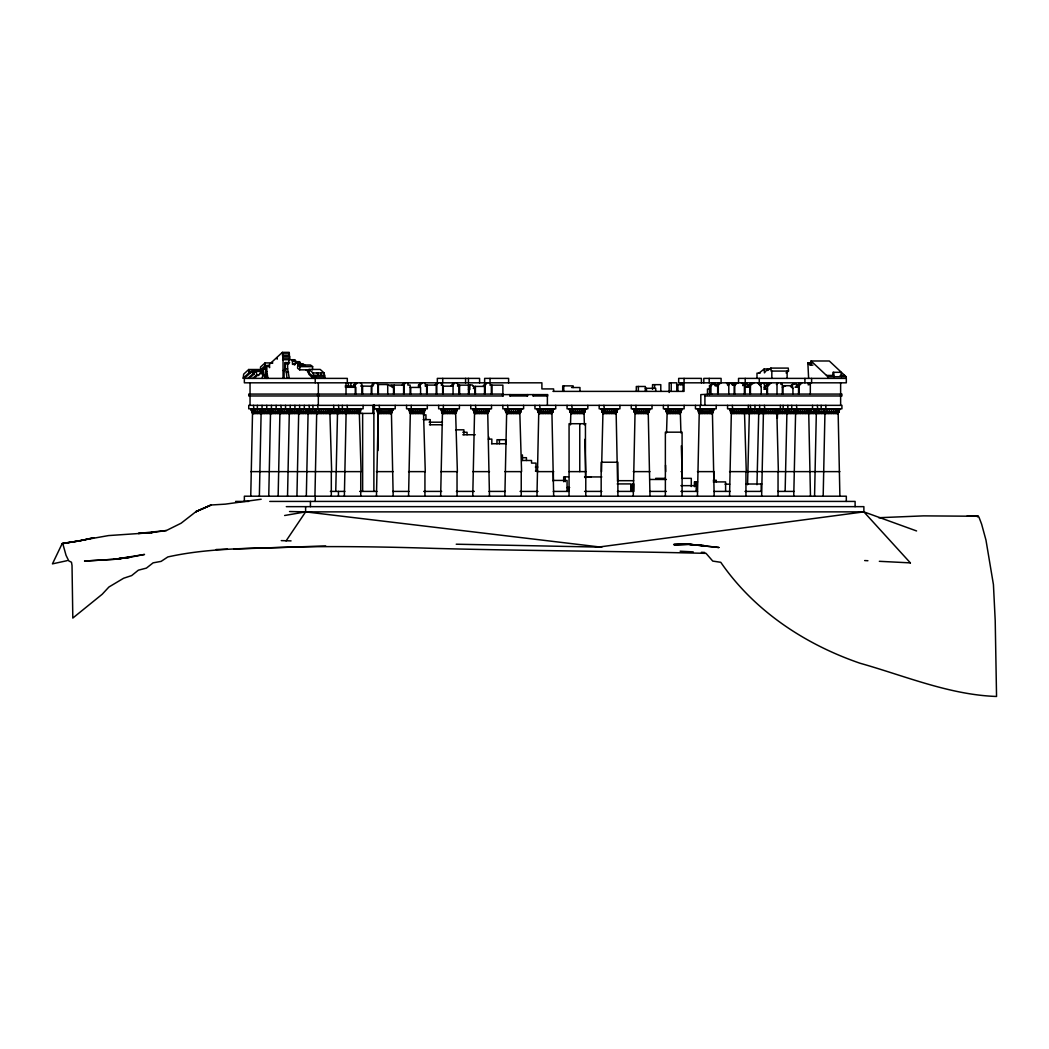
<?xml version="1.0" encoding="UTF-8"?>
<svg xmlns="http://www.w3.org/2000/svg" width="1049" height="1049" viewBox="0 0 1049 1049"><rect width="100%" height="100%" fill="white"/><g stroke="black" fill="none" stroke-linecap="round" stroke-linejoin="round"><path stroke-width="1.5" d="M259.273 413.529L259.313 408.822L261.109 413.529L259.365 496.203M267.915 408.822L267.875 413.529M277.316 408.822L277.277 413.529M286.705 408.822L286.665 413.529M296.093 408.822L296.054 413.529M305.495 408.822L305.456 413.529M314.844 413.529L314.936 408.822M334.919 408.822L334.88 413.529M344.269 413.529L344.308 408.822L346.104 413.529L344.36 496.203M746.744 408.822L746.704 413.529M323.446 413.529L323.485 408.822M352.87 413.529L352.91 408.822M384.97 413.529L385.022 408.822M417.069 413.529L417.122 408.822M449.182 413.529L449.221 408.822M481.281 413.529L481.321 408.822M513.381 413.529L513.42 408.822M545.48 413.529L545.519 408.822M577.593 413.529L577.632 408.822M609.692 413.529L609.731 408.822M641.791 413.529L641.831 408.822M673.891 413.529L673.93 408.822M705.977 413.529L706.016 408.822M738.076 413.529L738.116 408.822M756.093 413.529L756.132 408.822M770.176 413.529L770.215 408.822M784.272 413.529L784.311 408.822M793.66 413.529L793.752 408.822M802.275 413.529L802.315 408.822M813.696 413.529L813.736 408.822M823.085 413.529L823.124 408.822L824.934 413.529L823.177 496.203M831.7 413.529L831.739 408.822M250.75 496.203L252.507 413.529L250.763 408.822M268.754 496.203L270.498 413.529L268.754 408.822M278.142 496.203L279.899 413.529L278.155 408.822M287.531 496.203L289.288 413.529L287.544 408.822M296.933 496.203L298.677 413.529L296.933 408.822M306.321 496.203L308.078 413.529L306.334 408.822M335.746 491.286L337.503 413.529L335.759 408.822M376.46 496.203L378.204 413.529L376.46 408.822M408.559 496.203L410.303 413.529L408.559 408.822M440.659 496.203L442.429 413.529L440.685 408.822M472.758 496.203L474.528 413.529L472.784 408.822M504.857 496.203L506.628 413.529L505.736 412.218L520.737 412.218L521.589 408.822M536.957 496.203L538.727 413.529L536.983 408.822M570.486 424.832L570.826 413.529L569.082 408.822M601.182 408.822L602.926 413.529L601.51 471.63M633.268 496.203L635.025 413.529L633.281 408.822M665.564 465.179L665.709 471.63M666.535 432.896L667.125 413.529L665.381 408.822M697.454 496.203L699.224 413.529L697.48 408.822M729.553 496.203L731.323 413.529L729.553 408.822M761.653 496.203L763.397 413.529L761.653 408.822M777.361 418.367L777.506 413.529L776.627 412.218L777.361 408.822M785.137 491.286L786.894 413.529L785.15 408.822M795.614 412.218L793.752 496.203M312.471 369.851L312.641 366.626L310.491 365L297.732 365L297.575 368.238L299.712 369.851L309.403 369.851M299.712 369.851L299.883 366.626L297.732 365M833.667 372.316L834.125 376.709L832.762 375.424L832.958 372.316L841.036 372.316L841.495 376.709M846.084 378.387L846.084 376.709L829.287 360.987L811.074 360.987L810.995 365.118M270.078 409.438L269.593 413.529M279.467 409.438L278.982 413.529M318.24 372.946L318.017 375.28L317.309 372.946M320.981 375.28L321.217 372.946M265.082 378.387L265.489 374.336L266.538 378.387M282.942 356.463L282.666 359.702L294.992 359.728L295.923 361.236L292.474 361.236L291.543 359.728M289.472 359.702L289.747 356.463L282.666 356.463L282.522 353.054M260.978 413.529L260.585 408.822M288.37 413.529L287.872 408.822M297.772 413.529L297.273 408.822M307.16 413.529L307.409 412.218M316.549 413.529L316.155 408.822M325.164 413.529L325.649 408.822M336.585 413.529L335.982 408.822L337.765 413.529M345.973 413.529L346.222 412.218L346.917 413.529L345.58 408.822M354.588 413.529L355.073 408.822M386.688 413.529L387.173 408.822M418.787 413.529L419.272 408.822M450.886 413.529L451.372 408.822M482.986 413.529L483.471 408.822M515.085 413.529L515.57 408.822M547.185 413.529L547.67 408.822M579.297 413.529L579.795 408.822M611.397 413.529L611.895 408.822M643.496 413.529L643.994 408.822M675.595 413.529L676.094 408.822M707.682 413.529L708.167 408.822M739.781 413.529L740.266 408.822M748.409 413.529L747.911 409.438M757.798 413.529L757.312 408.822M771.88 413.529L772.366 408.822M778.371 471.63L776.837 412.218M785.976 413.529L785.478 408.822M803.98 413.529L804.465 408.822M815.401 413.529L814.811 408.822M824.789 413.529L824.396 408.822M833.404 413.529L833.889 408.822M261.424 371.7L260.952 373.864L260.349 372.697L258.657 375.516L256.743 374.703L252.757 378.387M324.823 378.387L324.115 372.946L320.181 369.432L309.062 369.432L308.367 372.605L313.703 376.827L324.823 376.827M262.198 378.387L262.827 374.65M263.535 372.985L263.338 373.785L262.42 372.985L262.42 374.65L264.073 374.65M487.693 412.218L488.467 408.822M809.461 408.822L807.927 413.529M456.223 412.218L457.167 408.822L455.463 413.529M457.076 409.438L455.384 413.529M489.175 409.438L487.483 413.529M552.626 412.218L551.761 413.529L553.452 408.822M585.473 409.438L583.873 413.529L585.473 408.822M617.573 409.438L615.973 413.529L617.573 408.822M649.764 408.822L648.072 413.529M810.156 409.438L808.556 413.529L810.248 408.822M839.58 409.438L837.902 413.529M331.432 409.438L329.727 413.529M359.925 412.218L359.073 413.529L360.751 408.822M488.401 412.218L487.562 413.529L489.254 408.822M552.6 412.218L553.466 409.438M649.764 409.438L647.994 413.529M681.771 409.438L680.172 413.529M778.148 409.438L776.457 413.529L778.056 408.822M335.746 471.63L361.079 471.63L359.348 413.529L361.092 408.822M393.178 496.203L391.447 413.529L393.191 408.822M424.412 412.218L425.291 408.822M440.659 471.63L457.377 471.63L455.646 413.529L457.403 408.822M553.675 496.203L551.944 413.529L553.702 408.822M584.398 424.832L584.057 413.529L585.801 408.822M617.559 481.465L616.156 413.529L617.9 408.822M649.987 496.203L648.256 413.529L650 408.822M680.932 432.896L680.355 413.529L682.099 408.822M714.172 496.203L712.441 413.529L714.185 408.822M746.285 408.822L744.541 413.529L746.272 471.63L729.553 471.63M810.484 408.822L808.74 413.529L810.471 496.203M839.895 496.203L838.164 413.529L839.908 408.822M326.737 413.529L327.642 408.822M356.162 413.529L357.066 408.822M388.261 413.529L389.166 408.822M420.361 413.529L421.265 408.822M452.46 413.529L453.378 408.822M484.559 413.529L485.477 408.822M516.659 413.529L517.577 408.822M548.758 413.529L549.676 408.822M580.884 413.529L581.789 408.822M612.983 413.529L613.888 408.822M645.083 413.529L645.987 408.822M677.182 413.529L678.087 408.822M709.268 413.529L710.173 408.822M741.368 413.529L742.272 408.822M773.467 413.529L774.372 408.822M805.566 413.529L806.471 408.822M834.991 413.529L835.896 408.822M328.088 413.529L329.347 408.822M357.512 413.529L358.771 408.822M389.612 413.529L390.871 408.822M421.711 413.529L422.97 408.822M453.811 413.529L455.069 408.822M485.91 413.529L487.169 408.822M518.009 413.529L519.268 408.822M550.109 413.529L551.368 408.822M582.234 413.529L583.493 408.822M614.334 413.529L615.593 408.822M646.433 413.529L647.692 408.822M678.533 413.529L679.791 408.822M710.606 413.529L711.865 408.822M742.705 413.529L743.977 408.822M774.805 413.529L776.076 408.822M806.904 413.529L808.176 408.822M836.328 413.529L837.6 408.822M373.064 382.819L371.294 386.242L371.241 394.083M374.506 382.819L372.736 386.242L360.633 386.045M390.477 413.529L391.225 412.218M454.676 413.529L455.45 412.218M551.748 412.218L550.974 413.529L552.666 408.822M615.199 413.529L615.947 412.218M711.484 413.529L712.245 412.218M775.683 413.529L776.43 412.218M298.493 362.443L298.939 361.682M329.111 413.529L330.645 408.822M358.535 413.529L360.069 408.822M390.634 413.529L392.169 408.822M422.734 413.529L424.268 408.822M454.833 413.529L456.367 408.822M486.933 413.529L487.719 412.218M519.032 413.529L520.566 408.822M583.244 413.529L584.778 408.822M615.343 413.529L616.878 408.822M647.443 413.529L648.977 408.822M679.555 413.529L681.076 408.822M711.628 413.529L713.163 408.822M743.728 413.529L745.262 408.822M775.827 413.529L776.601 412.218M837.351 413.529L838.885 408.822M329.648 413.529L331.432 408.822M423.285 413.529L425.055 408.822L423.363 413.529M520.435 412.218L519.583 413.529L521.366 408.822M680.093 413.529L680.932 412.218M837.981 413.529L839.672 408.822M727.363 384.734L728.609 382.819M728.176 385.691L730.052 382.819M483.078 386.399L485.438 382.819M486.88 382.819L484.52 386.399L484.52 394.083M331.654 471.63L329.924 413.529L331.668 408.822M408.559 471.63L425.278 471.63L423.547 413.529L424.439 412.218L409.425 412.218M489.477 496.203L487.746 413.529L489.503 408.822M504.857 471.63L521.576 471.63L519.845 413.529L520.737 412.218M776.64 413.529L778.384 408.822M286.075 540.904L305.613 511.873L305.613 506.654M451.004 386.163L453.312 382.819M452.447 386.163L454.755 382.819M402.173 385.101L404.193 382.819M405.635 382.819L403.616 385.101L403.616 394.083M742.941 385.691L745.655 382.819M744.384 394.083L744.384 385.691L747.098 382.819L747.098 386.963M353.815 387.291L353.815 384.957L355.86 382.819M355.257 394.083L355.257 384.957L357.303 382.819M718.591 382.819L716.231 385.285L718.29 385.285L720.65 382.819M760.787 382.819L759.188 384.485L760.63 384.485L762.23 382.819M765.403 389.022L765.403 386.596L769.022 382.819M767.462 394.083L767.462 386.596L771.081 382.819M776.404 384.485L777.991 382.819M797.096 387.186L797.096 385.717L799.863 382.819M799.141 394.083L799.141 385.717L801.921 382.819M434.758 385.101L437.079 382.819M438.521 382.819L436.2 385.101L436.2 394.083M62.232 543.474L77.456 541.205L62.232 543.474L52.45 563.864L67.188 560.651M248.705 369.51L249.216 371.398L260.336 371.398L259.824 369.51L248.705 369.51L243.683 374.152L243.184 378.178L244.627 378.178M243.184 378.178L249.295 372.552L250.724 372.552M553.61 391.382L553.61 388.917L541.9 388.917L541.9 382.819L244.351 382.819L244.351 378.387L252.481 370.926L262.158 370.926L262.263 372.5M272.858 362.928L265.069 362.928L260.48 367.032L260.65 369.759L265.227 365.55L268.098 365.55M263.666 374.65L263.155 368.973L265.318 368.12M289.183 353.054L289.183 352.359L282.378 352.359L277.198 357.145L277.198 359.138L276.779 357.525L271.678 362.246L271.678 363.347L271.389 362.508L269.514 364.239L269.593 367.648L268.321 365.34L264.073 368.12M254.199 378.387L258.185 374.703M261.004 372.002L263.535 369.759L260.65 369.759M247.866 378.387L252.678 374.06L254.107 374.06L254.015 372.5L256.205 371.28L263.076 371.28M249.308 378.387L254.107 374.06M418.525 387.422L418.525 385.101L421.069 382.819M418.525 385.101L419.967 385.101L422.511 382.819M735.519 382.819L732.7 385.232L734.759 385.232L737.565 382.819M709.504 394.608L709.504 385.691L712.874 382.819L715.392 386.032M709.504 385.691L710.947 385.691L714.317 382.819L717.673 387.094L717.673 394.083M796.466 387.186L796.466 384.052L792.769 384.052L790.88 385.639L794.211 384.052M758.938 373.156L764.183 368.986L770.595 369.051M261.162 499.245L225.273 504.149L211.085 505.002L196.36 511.348L181.084 523.228L166.358 530.532L138.376 533.443M195.809 511.768L211.085 505.002L195.809 511.768L196.36 511.348M786.029 372.906L788.52 371.071L788.258 368.094L770.858 368.094L767.606 370.507L767.514 369.051L764.433 372.867L764.183 368.986M138.429 533.443L152.171 532.604L108.532 535.58L62.783 543.657L66.048 555.327L68.762 560.887L71.476 562.225L72.027 565.49L72.814 618.058L102.212 594.245L108.912 587.02L123.638 578.235L131.663 575.586L138.363 570.184L146.401 568.112L153.088 562.854L161.126 561.372L167.814 556.953C210.875 547.316 256.179 548.679 300.368 546.817C344.557 546.254 388.746 546.922 432.922 548.352C523.936 550.83 615.173 551.105 706.043 553.361L712.743 561.084L720.768 562.303C754.139 610.728 804.688 644.23 860.01 663.23C905.169 675.962 949.515 694.871 996.55 696.47L995.213 620.667L993.429 584.581L985.968 540.091L981.615 524.133L978.901 516.973L977.262 516.646M748.383 386.963L748.383 385.232L751.949 382.819M748.383 385.232L750.428 385.232L754.008 382.819M782.331 387.199L785.78 385.691M93.807 537.704L78.544 541.1L93.269 537.862M129.788 557.085L115.062 559.222L84.523 561.058L114.525 559.301L144.513 554.449L128.699 557.517M284.633 515.505L305.613 511.873L863.878 511.873L916.577 530.951M115.062 559.222L129.25 557.439L113.974 559.287L127.231 557.701M151.633 532.59L166.358 530.532M910.427 562.946L863.878 511.873L598.52 547.08L456.236 544.208M688.891 544.287L718.893 547.499L688.891 544.287L673.615 544.51L688.354 544.365L704.167 545.611L688.891 544.287L674.166 544.641L689.442 544.247M878.76 517.721L923.487 515.872L978.35 516.265M325.701 545.978L234.084 548.994M216.094 549.519L227.489 549.152M282.522 355.113L289.327 355.113L289.472 356.463M282.942 358.129L289.747 358.129M289.629 362.587L285.105 362.587L284.567 370.52L283.046 370.52M296.224 361.682L296.775 362.862L300.224 362.862L301.05 363.951M808.622 378.387L807.861 362.954L810.89 362.954M811.821 363.413L808.792 363.413L808.792 364.383L807.861 362.954M285.315 363.833L288.777 363.833L288.777 359.728M295.215 364.16L292.92 364.344M295.215 364.344L292.474 364.344L292.474 361.236M299.175 363.951L303.712 364.357L304.407 365.944M812.896 365.118L809.867 365.118L809.185 363.413M300.958 365.288L304.984 365.288M299.883 366.626L312.641 366.626M263.155 368.973L264.4 368.973M285.315 362.587L285.315 368.802L287.61 368.802L289.301 378.387M788.52 371.071L771.12 371.071L770.858 368.094M265.581 367.766L265.581 371.53L266.826 371.53L267.954 378.387M285.315 368.802L286.311 372.185L288.606 372.185M252.573 372.5L254.015 372.5M309.337 372.815L308.262 372.815L308.262 371.595L305.954 369.851M262.42 372.985L263.666 372.985M309.062 369.432L312.995 372.946L324.115 372.946M760.079 373.156L756.998 373.156L756.998 378.387M265.581 371.53L265.922 374.467L267.18 374.467M312.995 372.946L313.703 375.28L324.823 375.28M826.494 375.424L832.762 375.424M840.131 375.424L844.707 375.424M262.827 375.765L264.073 375.765M811.074 360.987L827.871 376.709L846.084 376.709M265.082 376.879L267.154 376.879L267.783 378.387M244.351 378.387L347.311 378.387L347.311 382.819M780.889 384.393L782.331 384.393L782.331 394.083M376.132 382.819L377.758 384.524L387.724 384.524L387.724 394.083M676.526 384.655L683.135 384.655L683.135 391.382M353.815 384.957L355.257 384.957M387.435 385.101L391.565 385.101L393.545 388.458L393.545 394.083M425.199 385.101L436.817 385.101L436.817 394.083M441.223 385.114L442.665 385.114L442.665 394.083M457.521 385.153L469.1 385.153L469.1 394.083M489.909 385.153L502.877 385.153L502.877 395.971M742.941 385.232L745 385.232L745 394.083M732.097 382.819L734.759 385.691M783.721 385.691L789.7 385.691L792.939 388.458L792.939 394.083M797.096 385.717L799.141 385.717M345.16 386.045L354.3 386.045M389.94 386.045L393.205 386.045M425.199 386.163L427.258 386.163M442.665 386.163L453.063 386.163L453.063 394.083M457.521 386.163L459.58 386.163M473.322 386.399L485.136 386.399L485.136 394.083M765.403 386.596L767.462 386.596M745.655 386.963L750.428 386.963M345.37 387.291L355.86 387.291L355.86 394.083M763.685 387.186L765.127 387.186L765.127 389.022M795.024 387.186L799.141 387.186M410.08 387.422L420.583 387.422L420.583 394.083M571.561 387.527L579.966 387.527L579.966 391.382M645.305 388.314L655.704 388.314L655.704 391.382M473.322 388.458L475.381 388.458M792.939 388.458L792.323 385.639M709.504 389.022L707.459 389.022L707.459 394.608M763.685 389.022L767.462 389.022M474.764 394.083L474.764 388.458L472.338 384.957L468.392 384.957L468.392 389.585L469.834 389.585L469.834 384.957M553.02 391.382L684.066 391.382L684.066 378.387M501.947 394.608L547.67 394.608L547.67 395.971L533.049 395.971L533.049 394.608M704.915 395.971L841.914 395.971L841.914 394.083L710.947 394.083L710.947 385.691M250.763 409.438L267.915 409.438M268.754 409.438L277.316 409.438M278.155 409.438L286.705 409.438M287.544 409.438L296.093 409.438M296.933 409.438L305.495 409.438M306.334 409.438L334.919 409.438M335.759 409.438L361.092 409.438M376.46 409.438L393.191 409.438M408.559 409.438L425.304 409.438M440.659 409.438L457.403 409.438M472.758 409.438L489.503 409.438L488.611 412.218L473.637 412.218M504.857 408.822L521.602 409.438M536.957 409.438L553.702 409.438M569.082 409.438L585.801 409.438M601.182 409.438L617.9 409.438M633.281 409.438L650 409.438M665.381 409.438L682.099 409.438M697.454 409.438L714.199 409.438M729.553 409.438L746.285 409.438M746.744 409.438L761.325 409.438L762.151 413.529M761.653 409.438L810.484 409.438M811.559 408.822L839.908 409.438M251.629 412.218L259.287 412.218M260.231 412.218L314.857 412.218M314.936 409.438L315.801 412.218L344.282 412.218M345.226 412.218L360.213 412.218M377.325 412.218L392.313 412.218M441.537 412.218L456.538 412.218M537.835 412.218L552.836 412.218M569.948 412.218L584.936 412.218M602.047 412.218L617.035 412.218M634.147 412.218L649.134 412.218M666.246 412.218L681.234 412.218M698.332 412.218L713.333 412.218M730.432 412.218L839.043 412.218M252.507 413.529L329.924 413.529M330.147 413.529L374.113 413.385M378.204 413.529L391.447 413.529M410.303 413.529L423.56 413.529M442.403 413.529L455.659 413.529M474.502 413.529L487.759 413.529M506.601 413.529L519.845 413.529M538.701 413.529L551.958 413.529M570.826 413.529L584.057 413.529M602.926 413.529L616.156 413.529M635.025 413.529L648.256 413.529M667.125 413.529L680.355 413.529M699.198 413.529L712.455 413.529M731.297 413.529L744.541 413.529M808.74 413.529L744.987 413.529L744.777 412.218M838.164 413.529L808.976 413.529L808.373 412.218M423.586 414.84L425.946 414.84L425.946 419.626M423.153 419.626L430.26 419.626L430.26 424.766M429.12 422.196L442.468 422.196M585.775 423.717L569.069 423.717L569.056 496.203M429.5 424.766L442.468 424.766M455.62 429.815L463.894 429.815L463.894 434.745M462.819 432.28L467.054 432.28L467.054 434.745M462.819 434.745L475.263 434.745M488.323 439.098L491.837 439.098L491.837 443.74M491.561 443.74L506.182 443.74M535.37 467.067L537.809 467.067M535.436 471.04L537.809 471.04M250.75 471.63L267.915 471.63M268.754 471.63L277.303 471.63M278.142 471.63L286.692 471.63M287.531 471.63L296.093 471.63M296.933 471.63L305.482 471.63M306.321 471.63L334.906 471.63M376.46 471.63L393.178 471.63M472.758 471.63L489.477 471.63M536.957 471.63L553.688 471.63M569.056 471.63L585.788 471.63L585.775 496.203M633.268 471.63L649.987 471.63M681.063 471.63L682.099 471.63L681.326 445.812M697.454 471.63L714.199 471.63M746.731 471.63L761.312 471.63M761.653 471.63L784.298 471.63M785.137 471.63L810.471 471.63M811.559 471.63L839.895 471.63M568.532 476.862L563.68 476.862L563.68 481.714M584.647 476.862L591.111 476.862M584.555 476.941L601.838 476.941M655.677 478.344L665.407 478.344M681.562 478.344L691.291 478.344L691.291 486.513M650.301 479.472L666.39 479.472M553.229 480.429L567.063 480.429L567.063 491.404M713.268 480.258L716.27 480.258L716.27 481.911M617.586 480.691L633.648 480.691M697.611 481.911L694.425 481.911L694.425 486.657M713.268 481.911L725.606 481.911L725.606 491.404M617.192 483.917L630.764 483.917L630.764 491.404M745.905 484.009L761.771 484.009M725.029 484.179L729.724 484.179M680.867 485.661L696.195 485.661M566.84 487.575L569.673 487.575M330.369 491.404L344.859 491.404M359.637 491.404L376.971 491.404M392.68 491.404L409.005 491.404M423.704 491.404L441.668 491.404M456.367 491.404L474.332 491.404M489.031 491.404L505.369 491.404M520.068 491.404L538.032 491.404M553.269 491.404L568.492 491.404L568.492 487.575M584.555 491.404L601.838 491.404M617.402 491.404L633.832 491.404L633.832 483.917L632.232 483.917L632.232 491.404M650.131 491.404L666.39 491.404M680.867 491.404L697.559 491.404M713.923 491.404L730.288 491.404M745 491.404L761.364 491.404M777.729 491.404L794.08 491.404M235.579 501.422L248.6 501.422M269.75 501.422L855.105 501.422L855.105 506.654M286.311 506.654L863.878 506.654L863.878 511.873M291.058 540.891L281.263 540.615M978.206 516.292L967.126 516.042L977.812 516.292M289.524 511.532L305.613 511.873L601.785 547.237M680.145 551.21L693.205 551.879M701.375 552.285L704.64 552.456M864.651 560.559L867.916 560.73M879.337 561.307L910.362 562.88M303.712 364.357L297.601 363.951L296.775 362.862M741.276 382.819L745 385.232M313.035 378.387L308.773 374.165L308.773 371.176M810.326 384.97L808.268 382.819L808.268 384.97M780.823 382.819L782.331 384.393M757.627 382.819L761.233 386.596L761.233 394.083M726.472 382.819L728.793 385.232L728.793 394.083M489.109 382.819L491.352 385.153L491.352 394.083M360.397 382.819L361.971 384.472L361.971 394.083M440.593 382.819L442.665 385.114M730.655 382.819L732.018 384.734M795.509 413.529L793.752 409.438M315.801 412.218L316.68 413.529L314.936 496.203M823.413 408.822L825.117 413.529M815.65 412.218L816.502 413.529L814.903 408.822M794.84 412.218L795.693 413.529L793.988 408.822M786.226 412.218L787.078 413.529L785.386 409.438M762.741 412.218L763.593 413.529L761.994 408.822M757.208 409.438L758.899 413.529M748.658 412.218L749.511 413.529L747.911 408.822M730.642 412.218L731.507 413.529L729.789 408.822L731.573 413.529M699.408 413.529L697.716 408.822L699.486 413.529M667.308 413.529L665.617 409.438M634.357 412.218L635.209 413.529M602.257 412.218L603.109 413.529L601.418 408.822M506.811 413.529L505.198 408.822M473.099 409.438L474.712 413.529M441.747 412.218L442.612 413.529M410.487 413.529L408.795 408.822M336.834 412.218L337.686 413.529M316.864 413.529L315.172 408.822M298.021 412.218L298.86 413.529M289.472 413.529L288.619 412.218L289.55 413.529M270.694 413.529L269.095 408.822M261.293 413.529L259.706 408.822M824.357 412.218L825.196 413.529M758.139 412.218L758.978 413.529M667.387 413.529L665.709 408.822M635.288 413.529L633.517 408.822M506.89 413.529L505.198 409.438M473.925 412.218L474.791 413.529M441.852 412.218L442.691 413.529L441 408.822M410.565 413.529L408.9 408.822M316.942 413.529L315.277 409.438M298.939 413.529L297.273 409.438M270.773 413.529L269.095 409.438M261.371 413.529L259.706 409.438M456.866 382.819L458.964 386.163L458.964 394.083M424.583 382.819L426.641 386.163L426.641 394.083M763.449 412.218L764.21 413.529L762.872 408.822M699.25 412.218L700.037 413.529M667.164 412.218L667.938 413.529M602.965 412.218L603.739 413.529M538.753 412.218L539.54 413.529M506.654 412.218L507.441 413.529M442.455 412.218L443.242 413.529M378.243 412.218L379.017 413.529M337.542 412.218L338.303 413.529M316.719 412.218L317.493 413.529M308.118 412.218L308.878 413.529L307.541 408.822M298.729 412.218L299.49 413.529M289.327 412.218L290.101 413.529M279.939 412.218L280.712 413.529M270.55 412.218L271.311 413.529M261.149 412.218L261.922 413.529M252.547 412.218L253.307 413.529M825.143 412.218L825.891 413.529M817.276 413.529L815.794 408.822M796.466 413.529L794.972 408.822M787.851 413.529L786.37 408.822M777.715 412.218L778.463 413.529M759.673 413.529L758.191 408.822M750.284 413.529L748.789 408.822M732.268 413.529L730.773 408.822M700.181 413.529L698.673 408.822M668.082 413.529L666.6 408.822M635.982 413.529L634.501 408.822M603.883 413.529L602.401 408.822M571.784 413.529L570.289 409.438M539.684 413.529L538.176 408.822M507.572 413.529L506.077 408.822M475.472 413.529L473.978 408.822M443.386 413.529L441.878 408.822M411.274 413.529L409.779 408.822M379.174 413.529L377.679 408.822M338.46 413.529L336.965 408.822M316.903 412.218L317.65 413.529M299.647 413.529L298.152 408.822M290.245 413.529L288.763 408.822M280.857 413.529L279.362 408.822M271.468 413.529L269.973 408.822M261.319 412.218L262.08 413.529M253.465 413.529L251.97 408.822M300.224 362.862L299.673 361.682L295.49 361.682L294.664 364.934L294.218 364.16M826.979 413.529L825.773 408.822M818.364 413.529L817.263 405.347M797.555 413.529L796.44 405.347M788.94 413.529L787.733 408.822M779.551 413.529L778.148 408.822M765.442 413.529L764.341 405.347M760.761 413.529L759.555 408.822M751.372 413.529L750.271 405.347M733.343 413.529L732.241 405.347M701.243 413.529L700.05 408.822M669.17 413.529L667.964 408.822M637.071 413.529L635.864 408.822M604.971 413.529L603.87 405.347M572.872 413.529L571.771 405.347M540.746 413.529L539.645 405.347M508.647 413.529L507.546 405.347M476.548 413.529L475.446 405.347M444.448 413.529L443.242 408.822M412.349 413.529L411.142 408.822M380.249 413.529L379.148 405.347M348.15 413.529L347.049 405.347M339.548 413.529L338.434 405.347M318.726 413.529L317.624 405.347M310.124 413.529L309.009 405.347M300.722 413.529L299.516 408.822M291.334 413.529L290.127 408.822M281.945 413.529L280.844 405.347M272.543 413.529L271.337 408.822M263.155 413.529L261.948 408.822M254.553 413.529L253.438 405.347M300.25 364.357L300.958 365.944M763.62 382.819L765.127 387.186M828.369 413.529L827.53 408.822M819.754 413.529L818.915 408.822M810.366 413.529L809.526 409.438M798.945 413.529L798.105 408.822M790.33 413.529L789.491 408.822M780.941 413.529L780.102 408.822M766.845 413.529L766.006 408.822M752.762 413.529L751.923 408.822M734.746 413.529L733.907 408.822M702.646 413.529L701.807 408.822M670.56 413.529L669.721 408.822M638.461 413.529L637.622 408.822M606.361 413.529L605.522 408.822M574.262 413.529L573.423 408.822M542.149 413.529L541.31 408.822M510.05 413.529L509.211 408.822M477.951 413.529L477.111 408.822M445.851 413.529L445.012 408.822M413.752 413.529L412.913 408.822M381.652 413.529L380.813 408.822M349.553 413.529L348.714 408.822M340.938 413.529L340.099 408.822M331.13 412.218L331.55 413.529M320.129 413.529L319.289 408.822M311.514 413.529L310.674 408.822M302.125 413.529L301.286 408.822M292.723 413.529L291.884 408.822M283.335 413.529L282.496 408.822M273.946 413.529L273.107 408.822M264.545 413.529L263.719 408.822M255.943 413.529L255.104 408.822M504.857 409.438L505.749 412.218M537.193 409.438L538.911 413.529L537.219 408.822M344.597 409.438L346.288 413.529L344.701 408.822M306.557 409.438L308.262 413.529L306.557 408.822M569.41 409.438L571.01 413.529L569.41 408.822M376.801 409.438L378.466 413.529L376.801 408.822M278.483 409.438L280.083 413.529L278.483 408.822M265.922 374.467L266.708 378.387M829.982 413.529L829.562 408.822M821.367 413.529L820.961 408.822M811.978 413.529L811.559 409.438M800.557 413.529L800.138 408.822M791.943 413.529L791.536 408.822M782.554 413.529L782.134 408.822M768.458 413.529L768.038 408.822M763.567 412.218L763.764 413.529M754.375 413.529L753.969 408.822M736.359 413.529L735.939 408.822M704.259 413.529L703.84 408.822M672.173 413.529L671.766 408.822M640.074 413.529L639.667 408.822M607.974 413.529L607.568 408.822M575.875 413.529L575.468 408.822M543.762 413.529L543.343 408.822M511.663 413.529L511.243 408.822M479.563 413.529L479.144 408.822M447.451 413.529L447.044 408.822M415.352 413.529L414.945 408.822M383.252 413.529L382.846 408.822M351.153 413.529L350.746 408.822M342.551 413.529L342.131 408.822M333.162 413.529L332.743 408.822M321.728 413.529L321.322 408.822M313.127 413.529L312.707 408.822M303.738 413.529L303.318 408.822M294.336 413.529L293.93 408.822M284.948 413.529L284.528 408.822M275.559 413.529L275.14 408.822M266.158 413.529L265.751 408.822M257.556 413.529L257.136 408.822M256.205 371.28L256.743 374.703M286.311 372.185L287.006 378.387M265.069 362.928L265.227 365.55M252.481 370.926L252.678 374.06M249.216 371.398L249.295 372.552M584.831 439.361L585.788 471.63M846.32 501.422L846.32 496.203L244.365 496.203L244.365 501.422M840.629 382.819L840.629 405.347M827.871 376.709L827.871 378.387M825.865 405.347L825.865 408.822M821.17 405.347L821.17 408.822M814.575 408.822L816.319 413.529L814.562 496.203M812.569 405.347L812.49 408.822M811.611 378.387L811.611 382.819M810.326 382.819L810.326 394.083M804.924 378.387L804.924 382.819M798.538 387.186L798.538 394.083M791.746 405.347L791.746 408.822M787.838 405.347L787.838 408.822M787.13 371.071L787.13 378.387M783.144 405.347L783.144 408.822M782.947 387.199L782.947 394.083M780.39 405.347L780.39 408.822M778.043 471.63L778.043 496.203M777.007 382.819L777.007 394.083M771.828 371.071L771.828 378.387M766.845 389.022L766.845 394.083M766.36 382.819L766.36 386.045M761.181 484.009L761.181 491.404M760.63 384.485L760.63 386.596M759.646 405.347L759.66 408.822M759.279 378.387L759.279 382.819M756.972 408.822L758.715 413.529L756.972 484.73M754.965 405.347L754.965 408.822M750.428 385.232L750.428 394.083M749.825 386.963L749.825 394.083M748.291 405.347L748.291 408.822M747.583 408.822L749.327 413.529L747.57 484.73M746.049 408.822L744.357 413.529L745.957 408.822M745.944 471.63L745.944 496.203M745.223 378.387L745.223 382.819M738.535 382.819L738.535 378.387L846.32 378.387L846.32 382.819L678.664 382.819L678.664 378.387L701.414 378.387L701.414 382.819M734.759 385.232L734.759 394.083M734.143 385.691L734.143 394.083M727.573 405.347L727.547 408.822L841.914 408.822L841.914 405.347L248.744 405.347L248.744 408.822L363.098 408.822L363.098 405.347M721.096 382.819L721.096 378.387L703.813 378.387L703.813 382.819M718.29 385.285L718.29 394.083M716.192 405.347L716.218 408.822L695.448 408.822L695.474 405.347M713.949 408.822L712.258 413.529L713.871 408.822M713.858 471.63L713.858 481.465M711.851 394.083L700.811 394.608L700.811 405.347M709.203 378.387L709.203 382.819M705.216 394.608L705.216 395.971M704.915 394.608L704.915 405.347M700.142 405.347L700.142 408.822M696.942 481.911L696.942 491.404M696.195 481.911L696.195 491.404M694.989 481.911L694.989 485.661M684.118 405.347L684.118 408.822L663.374 408.822L663.374 405.347M682.007 382.819L682.007 384.655M682.086 496.203L682.086 432.175L665.368 432.175L665.368 496.203M681.758 471.63L681.758 478.187M680.447 382.819L680.447 384.655M677.903 384.655L677.903 391.382M676.775 391.382L676.775 382.819L669.17 382.819L669.17 392.47M671.229 382.819L671.229 391.382M668.069 405.347L668.069 408.822M660.791 391.382L660.791 384.655L652.53 384.655L652.53 389.363M654.589 384.655L654.589 388.314M652.019 405.347L652.019 408.822L631.275 408.822L631.275 405.347M646.459 388.314L646.459 391.382M645.332 391.382L645.332 386.478L636.31 386.478L636.31 391.041M638.369 386.478L638.369 391.382M635.969 405.347L635.969 408.822M619.92 405.347L619.92 408.822L599.176 408.822L599.176 405.347M617.887 496.203L617.887 462.229L601.169 462.229L601.169 496.203M587.82 405.347L587.82 408.822L567.076 408.822L567.076 405.347M585.447 423.717L585.46 478.187M579.769 423.717L579.769 471.63M573.134 387.527L573.134 385.875L562.697 385.875L562.697 391.343M565.241 476.862L565.241 481.714M563.772 385.875L563.772 391.382M555.695 405.347L555.721 408.822L534.951 408.822L534.964 405.347M553.361 471.63L553.361 481.465M547.381 394.608L547.381 405.347M535.973 471.04L535.973 463.094L531.541 463.094L531.541 460.485L521.891 460.485L521.891 457.692L526.441 457.692L526.441 460.485M533.338 394.608L533.338 395.971M527.581 394.608L527.581 395.971L509.88 395.971L509.88 394.608M527.293 394.608L527.293 395.971M523.595 405.347L523.621 408.822L502.851 408.822L502.851 405.347M522.428 454.912L522.428 460.485M521.235 471.63L521.235 496.203M510.181 394.608L510.181 395.971M508.608 382.819L508.608 378.387L484.638 378.387L484.638 382.819M505.644 443.74L505.644 439.728L496.977 439.728L496.977 443.74M499.416 439.728L499.416 443.74M491.955 385.153L491.955 394.083M491.496 405.347L491.522 408.822L470.752 408.822L470.765 405.347M490.04 378.387L490.04 382.819M488.886 437.092L488.886 439.098M479.59 382.819L479.59 378.387L437.328 378.387L437.328 382.819M475.381 386.399L475.381 394.083M468.497 389.585L468.497 394.083M468.431 378.387L468.431 382.819M465.572 378.387L465.572 382.819M459.58 385.153L459.58 394.083M459.423 405.347L459.396 408.822L438.652 408.822L438.652 405.347M457.036 471.63L457.036 496.203M443.347 405.347L443.347 408.822M443.268 386.163L443.268 394.083M442.73 378.387L442.73 382.819M427.258 385.101L427.258 394.083M427.297 405.347L427.323 408.822L406.553 408.822L406.553 405.347M424.937 471.63L424.937 496.203M419.967 385.101L419.967 387.422M411.247 405.347L411.247 408.822M410.723 387.422L410.723 394.083M410.12 394.083L410.12 385.101L407.877 385.101L407.877 382.819M404.232 394.083L404.232 385.101L392.103 385.101L392.103 387.33M395.198 405.347L395.198 408.822L374.454 408.822L374.454 405.347M394.162 385.101L394.162 394.083M378.374 384.524L378.374 394.083M377.981 411.378L377.981 450.572M377.758 384.524L377.758 394.083M373.877 404.835L373.877 491.404M372.867 405.347L372.867 413.385M371.844 386.242L371.844 394.083M362.587 386.242L362.587 394.083M362.639 413.385L362.639 491.404M360.738 471.63L360.738 496.203M360.541 408.559L360.541 413.385M350.864 382.819L350.864 386.045M348.373 382.819L348.373 386.045M346.013 382.819L346.013 394.083M342.354 405.347L342.354 408.822M338.447 491.404L338.447 496.203M333.674 405.347L333.739 408.822M331.314 471.63L331.314 496.203M318.634 394.083L318.634 395.971M318.332 382.819L318.332 405.347M317.624 394.083L317.624 395.971M315.906 376.827L315.906 378.387M315.225 378.387L315.225 382.819M315.225 496.203L315.225 501.422M313.703 375.28L313.703 376.827M312.93 405.347L312.93 408.822M310.425 501.422L310.425 506.654M304.315 405.347L304.315 408.822M299.621 405.347L299.621 408.822M294.926 405.347L294.926 408.822M290.232 405.347L290.232 408.822M289.327 355.113L289.327 353.054L282.378 353.054L282.378 352.359M287.61 363.833L287.61 368.802M285.538 405.347L285.538 408.822M284.095 370.52L284.095 378.387M283.046 359.702L283.046 378.387M276.136 405.347L276.136 408.822M271.442 405.347L271.442 408.822M266.826 371.53L266.826 367.766L265.24 367.045M266.748 405.347L266.748 408.822M266.485 367.045L266.485 367.766M266.328 376.879L266.328 378.387M262.053 405.347L262.053 408.822M257.359 405.347L257.359 408.822M251.091 408.822L252.77 413.529L250.986 408.822M250.042 382.819L250.042 394.083M250.042 395.971L250.042 405.347M392.851 409.438L391.251 413.529L392.851 409.438M503.179 394.083L248.744 394.083L248.744 395.971L503.179 395.971L503.179 394.083M777.689 413.529L776.837 412.218L777.768 413.529"/></g></svg>
